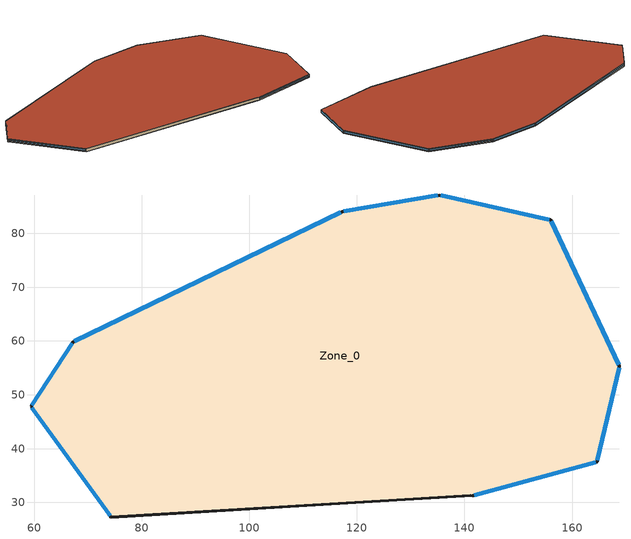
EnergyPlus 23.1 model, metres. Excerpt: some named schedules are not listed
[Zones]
Zone_0
 floor outside (90.1-2019 Nonresidential CZ 0 Exterior Floor (Mass)): 141.52,31.23 74.31,27.29 59.45,47.84 67.22,59.8 117.3,84.03 135.32,87.13 156.03,82.5 168.8,55.29 164.63,37.57 z63
 wall outside (90.1-2019 Nonresidential CZ 0 Exterior Wall (Mass)): 141.52,31.23 164.63,37.57 168.8,55.29 156.03,82.5 135.32,87.13 117.3,84.03 67.22,59.8 59.45,47.84 74.31,27.29 z63:64; 74.31,27.29,63 141.11,31.29,63 141.52,31.23,63 141.52,31.23,64 74.31,27.29,64
 window (90.1-2019 Nonresidential CZ 0 Glazing (Operable)): 141.8,31.3 164.35,37.49 / 168.68,55.55 156.16,82.23 / 117.03,83.9 67.49,59.93 / 59.62,47.61 74.13,27.53 z63.3:63.7; 164.7,37.85 168.73,55 / 155.74,82.56 135.61,87.07 / 135.03,87.08 117.59,84.08 / 67.07,59.56 59.6,48.09 z63.29:63.71
 roof outside (90.1-2019 Nonresidential CZ 0 Exterior Roof (Mass)): 141.52,31.23 164.63,37.57 168.8,55.29 156.03,82.5 135.32,87.13 117.3,84.03 67.22,59.8 59.45,47.84 74.31,27.29 141.11,31.29 z64
[Site:GroundTemperature:BuildingSurface]
18, 18, 18, 18, 18, 18, 18, 18, 18, 18, 18, 18
[Site:GroundReflectance]
0.2, 0.2, 0.2, 0.2, 0.2, 0.2, 0.2, 0.2, 0.2, 0.2, 0.2, 0.2
[Site:GroundReflectance:SnowModifier]
1, 1
[Site:WeatherStation]
Wind Sensor Height Above Ground {m}=10; Wind Speed Profile Exponent=0.22; Wind Speed Profile Boundary Layer Thickness {m}=370; Air Temperature Sensor Height Above Ground {m}=1.5
[SizingPeriod:WeatherFileConditionType] Use Weather File Daylight Saving Period=No; Use Weather File Rain and Snow Indicators=No
Name | Period Selection | Day Type
Extreme Summer Weather Period for Design | SummerExtreme | SummerDesignDay
Extreme Winter Weather Period for Design | WinterExtreme | WinterDesignDay
[Building]
Building: North Axis {deg}=0; Terrain=Suburbs; Loads Convergence Tolerance Value=0.04; Temperature Convergence Tolerance Value {deltaC}=0.25; Solar Distribution=FullExterior; Maximum Number of Warmup Days=25; Minimum Number of Warmup Days=6
[Construction]
90.1-2019 Nonresidential CZ 0 Exterior Floor (Mass): Stucco_0.025_90.1-2019 Nonresidential CZ 0 Exterior Floor (Mass), Mineral Wool_0.005244967487677573_90.1-2019 Nonresidential CZ 0 Exterior Floor (Mass), Concrete_0.102_90.1-2019 Nonresidential CZ 0 Exterior Floor (Mass), Carpet_0.02_90.1-2019 Nonresidential CZ 0 Exterior Floor (Mass)
90.1-2019 Nonresidential CZ 0 Exterior Wall (Mass): Stucco_0.025_90.1-2019 Nonresidential CZ 0 Exterior Wall (Mass), Concrete_0.203_90.1-2019 Nonresidential CZ 0 Exterior Wall (Mass), Mineral Wool_0.006340168156952033_90.1-2019 Nonresidential CZ 0 Exterior Wall (Mass), Plaster_0.013_90.1-2019 Nonresidential CZ 0 Exterior Wall (Mass)
90.1-2019 Nonresidential CZ 0 Exterior Roof (Mass): Vaporpermeable Felt_0.003_90.1-2019 Nonresidential CZ 0 Exterior Roof (Mass), XPS Board_0.14713995500631277_90.1-2019 Nonresidential CZ 0 Exterior Roof (Mass), Concrete_0.203_90.1-2019 Nonresidential CZ 0 Exterior Roof (Mass), Acoustic Tile_0.005_90.1-2019 Nonresidential CZ 0 Exterior Roof (Mass)
90.1-2019 Nonresidential CZ 0 Glazing (Operable): 90.1-2019 Nonresidential CZ 0 Glazing (Operable)Window
[Material]
Stucco_0.025_90.1-2019 Nonresidential CZ 0 Exterior Floor (Mass): Roughness=Smooth; @90.1-2019 Nonresidential CZ 0 Exterior Floor (Mass):Stucco-Thickness@ [m]=0.025; @90.1-2019 Nonresidential CZ 0 Exterior Floor (Mass):Stucco-Conductivity@ [W/m-K]=0.72; @90.1-2019 Nonresidential CZ 0 Exterior Floor (Mass):Stucco-Density@ [kg/m3]=1856; @90.1-2019 Nonresidential CZ 0 Exterior Floor (Mass):Stucco-SpecificHeat@ [J/kg-K]=840; @90.1-2019 Nonresidential CZ 0 Exterior Floor (Mass):Stucco-ThermalEmittance@=0.9; @90.1-2019 Nonresidential CZ 0 Exterior Floor (Mass):Stucco-SolarAbsorptance@=0.7; @90.1-2019 Nonresidential CZ 0 Exterior Floor (Mass):Stucco-VisibleAbsorptance@=0.7
Mineral Wool_0.005244967487677573_90.1-2019 Nonresidential CZ 0 Exterior Floor (Mass): Roughness=Rough; @90.1-2019 Nonresidential CZ 0 Exterior Floor (Mass):Mineral Wool-Thickness@ [m]=0.00524497; @90.1-2019 Nonresidential CZ 0 Exterior Floor (Mass):Mineral Wool-Conductivity@ [W/m-K]=0.041; @90.1-2019 Nonresidential CZ 0 Exterior Floor (Mass):Mineral Wool-Density@ [kg/m3]=155; @90.1-2019 Nonresidential CZ 0 Exterior Floor (Mass):Mineral Wool-SpecificHeat@ [J/kg-K]=1130; @90.1-2019 Nonresidential CZ 0 Exterior Floor (Mass):Mineral Wool-ThermalEmittance@=0.9; @90.1-2019 Nonresidential CZ 0 Exterior Floor (Mass):Mineral Wool-SolarAbsorptance@=0.7; @90.1-2019 Nonresidential CZ 0 Exterior Floor (Mass):Mineral Wool-VisibleAbsorptance@=0.7
Concrete_0.102_90.1-2019 Nonresidential CZ 0 Exterior Floor (Mass): Roughness=Rough; @90.1-2019 Nonresidential CZ 0 Exterior Floor (Mass):Concrete-Thickness@ [m]=0.102; @90.1-2019 Nonresidential CZ 0 Exterior Floor (Mass):Concrete-Conductivity@ [W/m-K]=2; @90.1-2019 Nonresidential CZ 0 Exterior Floor (Mass):Concrete-Density@ [kg/m3]=2400; @90.1-2019 Nonresidential CZ 0 Exterior Floor (Mass):Concrete-SpecificHeat@ [J/kg-K]=950; @90.1-2019 Nonresidential CZ 0 Exterior Floor (Mass):Concrete-ThermalEmittance@=0.9; @90.1-2019 Nonresidential CZ 0 Exterior Floor (Mass):Concrete-SolarAbsorptance@=0.7; @90.1-2019 Nonresidential CZ 0 Exterior Floor (Mass):Concrete-VisibleAbsorptance@=0.7
Carpet_0.02_90.1-2019 Nonresidential CZ 0 Exterior Floor (Mass): Roughness=MediumRough; @90.1-2019 Nonresidential CZ 0 Exterior Floor (Mass):Carpet-Thickness@ [m]=0.02; @90.1-2019 Nonresidential CZ 0 Exterior Floor (Mass):Carpet-Conductivity@ [W/m-K]=0.06; @90.1-2019 Nonresidential CZ 0 Exterior Floor (Mass):Carpet-Density@ [kg/m3]=288; @90.1-2019 Nonresidential CZ 0 Exterior Floor (Mass):Carpet-SpecificHeat@ [J/kg-K]=1380; @90.1-2019 Nonresidential CZ 0 Exterior Floor (Mass):Carpet-ThermalEmittance@=0.9; @90.1-2019 Nonresidential CZ 0 Exterior Floor (Mass):Carpet-SolarAbsorptance@=0.7; @90.1-2019 Nonresidential CZ 0 Exterior Floor (Mass):Carpet-VisibleAbsorptance@=0.7
Stucco_0.025_90.1-2019 Nonresidential CZ 0 Exterior Wall (Mass): Roughness=Smooth; @90.1-2019 Nonresidential CZ 0 Exterior Wall (Mass):Stucco-Thickness@ [m]=0.025; @90.1-2019 Nonresidential CZ 0 Exterior Wall (Mass):Stucco-Conductivity@ [W/m-K]=0.72; @90.1-2019 Nonresidential CZ 0 Exterior Wall (Mass):Stucco-Density@ [kg/m3]=1856; @90.1-2019 Nonresidential CZ 0 Exterior Wall (Mass):Stucco-SpecificHeat@ [J/kg-K]=840; @90.1-2019 Nonresidential CZ 0 Exterior Wall (Mass):Stucco-ThermalEmittance@=0.9; @90.1-2019 Nonresidential CZ 0 Exterior Wall (Mass):Stucco-SolarAbsorptance@=0.7; @90.1-2019 Nonresidential CZ 0 Exterior Wall (Mass):Stucco-VisibleAbsorptance@=0.7
Concrete_0.203_90.1-2019 Nonresidential CZ 0 Exterior Wall (Mass): Roughness=Rough; @90.1-2019 Nonresidential CZ 0 Exterior Wall (Mass):Concrete-Thickness@ [m]=0.203; @90.1-2019 Nonresidential CZ 0 Exterior Wall (Mass):Concrete-Conductivity@ [W/m-K]=2; @90.1-2019 Nonresidential CZ 0 Exterior Wall (Mass):Concrete-Density@ [kg/m3]=2400; @90.1-2019 Nonresidential CZ 0 Exterior Wall (Mass):Concrete-SpecificHeat@ [J/kg-K]=950; @90.1-2019 Nonresidential CZ 0 Exterior Wall (Mass):Concrete-ThermalEmittance@=0.9; @90.1-2019 Nonresidential CZ 0 Exterior Wall (Mass):Concrete-SolarAbsorptance@=0.7; @90.1-2019 Nonresidential CZ 0 Exterior Wall (Mass):Concrete-VisibleAbsorptance@=0.7
Mineral Wool_0.006340168156952033_90.1-2019 Nonresidential CZ 0 Exterior Wall (Mass): Roughness=Rough; @90.1-2019 Nonresidential CZ 0 Exterior Wall (Mass):Mineral Wool-Thickness@ [m]=0.00634017; @90.1-2019 Nonresidential CZ 0 Exterior Wall (Mass):Mineral Wool-Conductivity@ [W/m-K]=0.041; @90.1-2019 Nonresidential CZ 0 Exterior Wall (Mass):Mineral Wool-Density@ [kg/m3]=155; @90.1-2019 Nonresidential CZ 0 Exterior Wall (Mass):Mineral Wool-SpecificHeat@ [J/kg-K]=1130; @90.1-2019 Nonresidential CZ 0 Exterior Wall (Mass):Mineral Wool-ThermalEmittance@=0.9; @90.1-2019 Nonresidential CZ 0 Exterior Wall (Mass):Mineral Wool-SolarAbsorptance@=0.7; @90.1-2019 Nonresidential CZ 0 Exterior Wall (Mass):Mineral Wool-VisibleAbsorptance@=0.7
Plaster_0.013_90.1-2019 Nonresidential CZ 0 Exterior Wall (Mass): Roughness=Rough; @90.1-2019 Nonresidential CZ 0 Exterior Wall (Mass):Plaster-Thickness@ [m]=0.013; @90.1-2019 Nonresidential CZ 0 Exterior Wall (Mass):Plaster-Conductivity@ [W/m-K]=1; @90.1-2019 Nonresidential CZ 0 Exterior Wall (Mass):Plaster-Density@ [kg/m3]=2000; @90.1-2019 Nonresidential CZ 0 Exterior Wall (Mass):Plaster-SpecificHeat@ [J/kg-K]=1130; @90.1-2019 Nonresidential CZ 0 Exterior Wall (Mass):Plaster-ThermalEmittance@=0.9; @90.1-2019 Nonresidential CZ 0 Exterior Wall (Mass):Plaster-SolarAbsorptance@=0.7; @90.1-2019 Nonresidential CZ 0 Exterior Wall (Mass):Plaster-VisibleAbsorptance@=0.7
Vaporpermeable Felt_0.003_90.1-2019 Nonresidential CZ 0 Exterior Roof (Mass): Roughness=Rough; @90.1-2019 Nonresidential CZ 0 Exterior Roof (Mass):Vaporpermeable Felt-Thickness@ [m]=0.003; @90.1-2019 Nonresidential CZ 0 Exterior Roof (Mass):Vaporpermeable Felt-Conductivity@ [W/m-K]=0.909091; @90.1-2019 Nonresidential CZ 0 Exterior Roof (Mass):Vaporpermeable Felt-Density@ [kg/m3]=0.5; @90.1-2019 Nonresidential CZ 0 Exterior Roof (Mass):Vaporpermeable Felt-SpecificHeat@ [J/kg-K]=1800; @90.1-2019 Nonresidential CZ 0 Exterior Roof (Mass):Vaporpermeable Felt-ThermalEmittance@=0.9; @90.1-2019 Nonresidential CZ 0 Exterior Roof (Mass):Vaporpermeable Felt-SolarAbsorptance@=0.7; @90.1-2019 Nonresidential CZ 0 Exterior Roof (Mass):Vaporpermeable Felt-VisibleAbsorptance@=0.7
XPS Board_0.14713995500631277_90.1-2019 Nonresidential CZ 0 Exterior Roof (Mass): Roughness=Rough; @90.1-2019 Nonresidential CZ 0 Exterior Roof (Mass):XPS Board-Thickness@ [m]=0.14714; @90.1-2019 Nonresidential CZ 0 Exterior Roof (Mass):XPS Board-Conductivity@ [W/m-K]=0.034; @90.1-2019 Nonresidential CZ 0 Exterior Roof (Mass):XPS Board-Density@ [kg/m3]=35; @90.1-2019 Nonresidential CZ 0 Exterior Roof (Mass):XPS Board-SpecificHeat@ [J/kg-K]=1400; @90.1-2019 Nonresidential CZ 0 Exterior Roof (Mass):XPS Board-ThermalEmittance@=0.9; @90.1-2019 Nonresidential CZ 0 Exterior Roof (Mass):XPS Board-SolarAbsorptance@=0.7; @90.1-2019 Nonresidential CZ 0 Exterior Roof (Mass):XPS Board-VisibleAbsorptance@=0.7
Concrete_0.203_90.1-2019 Nonresidential CZ 0 Exterior Roof (Mass): Roughness=Rough; @90.1-2019 Nonresidential CZ 0 Exterior Roof (Mass):Concrete-Thickness@ [m]=0.203; @90.1-2019 Nonresidential CZ 0 Exterior Roof (Mass):Concrete-Conductivity@ [W/m-K]=2; @90.1-2019 Nonresidential CZ 0 Exterior Roof (Mass):Concrete-Density@ [kg/m3]=2400; @90.1-2019 Nonresidential CZ 0 Exterior Roof (Mass):Concrete-SpecificHeat@ [J/kg-K]=950; @90.1-2019 Nonresidential CZ 0 Exterior Roof (Mass):Concrete-ThermalEmittance@=0.9; @90.1-2019 Nonresidential CZ 0 Exterior Roof (Mass):Concrete-SolarAbsorptance@=0.7; @90.1-2019 Nonresidential CZ 0 Exterior Roof (Mass):Concrete-VisibleAbsorptance@=0.7
Acoustic Tile_0.005_90.1-2019 Nonresidential CZ 0 Exterior Roof (Mass): Roughness=MediumSmooth; @90.1-2019 Nonresidential CZ 0 Exterior Roof (Mass):Acoustic Tile-Thickness@ [m]=0.005; @90.1-2019 Nonresidential CZ 0 Exterior Roof (Mass):Acoustic Tile-Conductivity@ [W/m-K]=0.06; @90.1-2019 Nonresidential CZ 0 Exterior Roof (Mass):Acoustic Tile-Density@ [kg/m3]=368; @90.1-2019 Nonresidential CZ 0 Exterior Roof (Mass):Acoustic Tile-SpecificHeat@ [J/kg-K]=590; @90.1-2019 Nonresidential CZ 0 Exterior Roof (Mass):Acoustic Tile-ThermalEmittance@=0.9; @90.1-2019 Nonresidential CZ 0 Exterior Roof (Mass):Acoustic Tile-SolarAbsorptance@=0.7; @90.1-2019 Nonresidential CZ 0 Exterior Roof (Mass):Acoustic Tile-VisibleAbsorptance@=0.7
[WindowMaterial:SimpleGlazingSystem]
90.1-2019 Nonresidential CZ 0 Glazing (Operable)Window: @90.1-2019 Nonresidential CZ 0 Glazing (Operable)-UValue@=3.52052; @90.1-2019 Nonresidential CZ 0 Glazing (Operable)-SolarHeatGainCoefficient@=0.2; @90.1-2019 Nonresidential CZ 0 Glazing (Operable)-VisibleTransmittance@=0.22
[Zone]
Zone_0: Rotation [deg]=0; Type=1; Multiplier=1; Volume [m3]=4519.6; Area [m2]=4519.6; Zone Inside Convection Algorithm=TARP; Zone Outside Convection Algorithm=DOE-2
[People]
People Zone_0: Zone or ZoneList=Zone_0; OccupancySchedule=occOffice; Number of People Calculation Method=People/Area; PeopleDensity [person/m2]=0.14285; Fraction Radiant=0.3; Sensible Heat Fraction=AUTOCALCULATE; Activity Level Schedule=Zone_0PeopleActivity; Carbon Dioxide Generation Rate [m3/s-W]=3.82e-08; Enable ASHRAE 55 Comfort Warnings=No; Mean Radiant Temperature Calculation Type=ZoneAveraged; Work Efficiency Schedule=Zone_0WorkEfficiency; Clothing Insulation Calculation Method=DynamicClothingModelASHRAE55; Air Velocity Schedule=AirSpeed 0; Thermal Comfort Model 1 Type=AdaptiveASH55
[ElectricEquipment]
Zone_0 Equipment: Zone or ZoneList=Zone_0; EquipmentAvailibilitySchedule=equipOffice; Design Level Calculation Method=Watts/Area; EquipmentPowerDensity [W/m2]=12; Fraction Latent=0; Fraction Radiant=.2; Fraction Lost=0
[Lights]
Zone_0 General lighting: Zone or ZoneList=Zone_0; LightsAvailibilitySchedule=lightsOffice; Design Level Calculation Method=Watts/Area; LightingPowerDensity [W/m2]=12; Return Air Fraction=0; Fraction Radiant=.42; Fraction Visible=.18; Fraction Replaceable=1
[Daylighting:Controls]
Zone_0_DaylCtrl: Zone=Zone_0; Daylighting Method=SplitFlux; @Zone_0-LightsAvailibilitySchedule@=lightsOffice; Lighting control type { 1 = continuous,2 = stepped,3 = continuous / off}=Continuous; Minimum Input Power Fraction for Continuous Dimming Control=0.1; Minimum Light Output Fraction for Continuous Dimming Control=0.1; Number of Stepped Control Steps=3; Probability Lighting will be Reset When Needed in Manual Stepped Control=1; Maximum Allowable Discomfort Glare Index=22; Daylighting Reference Point 1=Zone_0_DaylCtrlRefPt1; Fraction of Zone Controlled by Reference Point 1=1; @Zone_0-IlluminanceSetpoint@ [lux at Reference Point 1]=500
[ZoneVentilation:WindandStackOpenArea]
Zone_0NatVent_Buoy: Zone=Zone_0; Opening Area {m2}=66.2395; Opening Area Fraction Schedule=NatVentAvail_Zone_0; Opening Effectiveness=0; Effective Angle {deg}=0; Height Difference {m}=0.102339; Discharge Coefficient for Opening=0.6; Minimum Indoor Temperature {C}=22; Maximum Indoor Temperature {C}=100; Delta Temperature {deltaC}=1; Minimum Outdoor Temperature {C}=0; Maximum Outdoor Temperature {C}=30; Maximum Wind Speed {m/s}=40
[ZoneInfiltration:DesignFlowRate]
Zone_0Infiltration: Zone or ZoneList=Zone_0; Schedule=On; Design Flow Rate Calculation Method=Flow/ExteriorArea; Flow per Exterior Surface Area [m3/s-m2]=0.00056896; @Zone_0-InfiltrationConstantCoefficient@=1; @Zone_0-InfiltrationTemperatureCoefficient@=0; @Zone_0-InfiltrationWindVelocityCoefficient@=0; @Zone_0-InfiltrationWindVelocitySquaredCoefficient@=0
[Zone equipment]
Zone_0: Zone_0 Ideal Loads Air
[Sizing:Zone]
Zone_0: Zone Cooling Design Supply Air Temperature Input Method=SupplyAirTemperature; Zone Cooling Design Supply Air Temperature {C}=12; Zone Heating Design Supply Air Temperature Input Method=SupplyAirTemperature; Zone Heating Design Supply Air Temperature {C}=35; Zone Cooling Design Supply Air Humidity Ratio {kgWater/kgDryAir}=0.009; Zone Heating Design Supply Air Humidity Ratio {kgWater/kgDryAir}=0.004; Design Specification Outdoor Air Object=Zone_0MinFreshAir; Zone Heating Sizing Factor=1.15; Zone Cooling Sizing Factor=1.15; Cooling Design Air Flow Method=DesignDay; Heating Design Air Flow Method=DesignDay
[ZoneControl:Thermostat]
Zone_0 Thermostat: Zone or ZoneList=Zone_0; Control Type Schedule=Zone_0_ZoneControlTypeSched; Control 1=Dual Setpoint - Zone Zone_0
[ThermostatSetpoint:DualSetpoint]
Dual Setpoint - Zone Zone_0: Heating Setpoint Temperature Schedule=Zone_0Heating_SP_Sch; Cooling Setpoint Temperature Schedule=Zone_0Cooling_SP_Sch
[DesignSpecification:OutdoorAir]
Zone_0MinFreshAir: Outdoor Air Method=Sum; @Zone_0-MinFreshAirPerson@ [m3/s-person]=0.01; @Zone_0-MinFreshAirArea@ [m3/s-m2]=0.001; MechVentSchedule=AllOn
[Schedule:Constant]
On: 1
AirSpeed 0: 0
Zone_0PeopleActivity: Any Number, 125.28
Zone_0WorkEfficiency: Any Number, 0
Zone_0_ZoneControlTypeSched: 4
[Schedule:Year]
occOffice: Fraction, occOffice_0, 1, 1, 12, 31
lightsOffice: Fraction, lightsOffice_0, 1, 1, 12, 31
equipOffice: Fraction, equipOffice_0, 1, 1, 12, 31
NatVentAvail_Zone_0: Fraction, NatVentAvail_Zone_0_0, 1, 1, 1, 7, NatVentAvail_Zone_0_1, 1, 8, 1, 14, NatVentAvail_Zone_0_2, 1, 15, 1, 21, NatVentAvail_Zone_0_3, 1, 22, 1, 28, NatVentAvail_Zone_0_4, 1, 29, 2, 4, NatVentAvail_Zone_0_5, 2, 5, 2, 11, NatVentAvail_Zone_0_6, 2, 12, 2, 18, NatVentAvail_Zone_0_7, 2, 19, 2, 25, NatVentAvail_Zone_0_8, 2, 26, 3, 4, NatVentAvail_Zone_0_9, 3, 5, 3, 11, NatVentAvail_Zone_0_10, 3, 12, 3, 18, NatVentAvail_Zone_0_11, 3, 19, 3, 25, NatVentAvail_Zone_0_12, 3, 26, 4, 1, NatVentAvail_Zone_0_13, 4, 2, 4, 8, NatVentAvail_Zone_0_14, 4, 9, 4, 15, NatVentAvail_Zone_0_15, 4, 16, 4, 22, NatVentAvail_Zone_0_16, 4, 23, 4, 29, NatVentAvail_Zone_0_17, 4, 30, 5, 6, NatVentAvail_Zone_0_18, 5, 7, 5, 13, NatVentAvail_Zone_0_19, 5, 14, 5, 20, NatVentAvail_Zone_0_20, 5, 21, 5, 27, NatVentAvail_Zone_0_21, 5, 28, 6, 3, NatVentAvail_Zone_0_22, 6, 4, 6, 10, NatVentAvail_Zone_0_23, 6, 11, 6, 17, NatVentAvail_Zone_0_24, 6, 18, 6, 24, NatVentAvail_Zone_0_25, 6, 25, 7, 1, NatVentAvail_Zone_0_26, 7, 2, 7, 8, NatVentAvail_Zone_0_27, 7, 9, 7, 15, NatVentAvail_Zone_0_28, 7, 16, 7, 22, NatVentAvail_Zone_0_29, 7, 23, 7, 29, NatVentAvail_Zone_0_30, 7, 30, 8, 5, NatVentAvail_Zone_0_31, 8, 6, 8, 12, NatVentAvail_Zone_0_32, 8, 13, 8, 19, NatVentAvail_Zone_0_33, 8, 20, 8, 26, NatVentAvail_Zone_0_34, 8, 27, 9, 2, NatVentAvail_Zone_0_35, 9, 3, 9, 9, NatVentAvail_Zone_0_36, 9, 10, 9, 16, NatVentAvail_Zone_0_37, 9, 17, 9, 23, NatVentAvail_Zone_0_38, 9, 24, 9, 30, NatVentAvail_Zone_0_39, 10, 1, 10, 7, NatVentAvail_Zone_0_40, 10, 8, 10, 14, NatVentAvail_Zone_0_41, 10, 15, 10, 21, NatVentAvail_Zone_0_42, 10, 22, 10, 28, NatVentAvail_Zone_0_43, 10, 29, 11, 4, NatVentAvail_Zone_0_44, 11, 5, 11, 11, NatVentAvail_Zone_0_45, 11, 12, 11, 18, NatVentAvail_Zone_0_46, 11, 19, 11, 25, NatVentAvail_Zone_0_47, 11, 26, 12, 2, NatVentAvail_Zone_0_48, 12, 3, 12, 9, NatVentAvail_Zone_0_49, 12, 10, 12, 16, NatVentAvail_Zone_0_50, 12, 17, 12, 23, NatVentAvail_Zone_0_51, 12, 24, 12, 30, NatVentAvail_Zone_0_52, 12, 31, 12, 31
[Schedule:Week:Daily]
occOffice_0: 4b202076-3c28-4c82-9c04-a6a495f0d191, 0b8c0326-8bd0-45fe-b03e-297f6243c446, 0b8c0326-8bd0-45fe-b03e-297f6243c446, 0b8c0326-8bd0-45fe-b03e-297f6243c446, 0b8c0326-8bd0-45fe-b03e-297f6243c446, 0b8c0326-8bd0-45fe-b03e-297f6243c446, 4b202076-3c28-4c82-9c04-a6a495f0d191, 4b202076-3c28-4c82-9c04-a6a495f0d191, 4b202076-3c28-4c82-9c04-a6a495f0d191, 4b202076-3c28-4c82-9c04-a6a495f0d191, 4b202076-3c28-4c82-9c04-a6a495f0d191, 4b202076-3c28-4c82-9c04-a6a495f0d191
lightsOffice_0: 4b202076-3c28-4c82-9c04-a6a495f0d191, bbaacf3e-7559-45db-a619-ec6ac1a51df1, bbaacf3e-7559-45db-a619-ec6ac1a51df1, bbaacf3e-7559-45db-a619-ec6ac1a51df1, bbaacf3e-7559-45db-a619-ec6ac1a51df1, bbaacf3e-7559-45db-a619-ec6ac1a51df1, 4b202076-3c28-4c82-9c04-a6a495f0d191, 4b202076-3c28-4c82-9c04-a6a495f0d191, 4b202076-3c28-4c82-9c04-a6a495f0d191, 4b202076-3c28-4c82-9c04-a6a495f0d191, 4b202076-3c28-4c82-9c04-a6a495f0d191, 4b202076-3c28-4c82-9c04-a6a495f0d191
equipOffice_0: efeca8e7-29c6-4ae5-bc24-477d7af3ed02, 752296f0-da17-42cd-b2de-c6c1b0b13c63, 752296f0-da17-42cd-b2de-c6c1b0b13c63, 752296f0-da17-42cd-b2de-c6c1b0b13c63, 752296f0-da17-42cd-b2de-c6c1b0b13c63, 752296f0-da17-42cd-b2de-c6c1b0b13c63, efeca8e7-29c6-4ae5-bc24-477d7af3ed02, efeca8e7-29c6-4ae5-bc24-477d7af3ed02, efeca8e7-29c6-4ae5-bc24-477d7af3ed02, efeca8e7-29c6-4ae5-bc24-477d7af3ed02, efeca8e7-29c6-4ae5-bc24-477d7af3ed02, efeca8e7-29c6-4ae5-bc24-477d7af3ed02
NatVentAvail_Zone_0_0: 86c44649-f991-4c93-9171-76e0afe7c8b6, ed7898ae-5c75-49f2-acdd-0d5029ef4559, 8f8a7849-f004-41e6-bc3f-da2bfd9ccbad, 608396eb-28be-47be-b821-3fee6154bde5, 2c6bb7d9-5ca0-4ab2-b757-0327d94513ff, 9727a912-6dcb-4ccb-9eb6-44eea6c4ca96, 91d162f6-3bea-44cb-abf8-fcf15cebc89d, 86c44649-f991-4c93-9171-76e0afe7c8b6, 86c44649-f991-4c93-9171-76e0afe7c8b6, 86c44649-f991-4c93-9171-76e0afe7c8b6, 86c44649-f991-4c93-9171-76e0afe7c8b6, 86c44649-f991-4c93-9171-76e0afe7c8b6
NatVentAvail_Zone_0_1: 57efa4b7-d34d-40a4-8b70-dd3c381be80b, f2b17b1b-e81e-4c2c-85e3-b0bcec781c2d, 084a4dab-0aba-46bc-9af0-5a0b10186838, 5ac44916-b08a-45b6-9247-239691ac3306, a560536c-a964-4b10-a1e8-98b8b4d3c32f, e86c3a86-a769-4091-b504-bdd1cb9255d2, 4593c79b-5441-467a-992f-5d4165fa2f93, 57efa4b7-d34d-40a4-8b70-dd3c381be80b, 57efa4b7-d34d-40a4-8b70-dd3c381be80b, 57efa4b7-d34d-40a4-8b70-dd3c381be80b, 57efa4b7-d34d-40a4-8b70-dd3c381be80b, 57efa4b7-d34d-40a4-8b70-dd3c381be80b
NatVentAvail_Zone_0_2: c6974ba0-0d1b-424f-9c33-89705ff27e85, f5694107-4d6b-40f7-bd6a-c17b0f5efd16, a560536c-a964-4b10-a1e8-98b8b4d3c32f, ab1e4cb3-8bcb-4c19-9749-5249333d2001, ed7898ae-5c75-49f2-acdd-0d5029ef4559, acc0ae48-6e15-48d1-96ca-93380d9e1110, 0780da31-2844-464f-ad23-0148559f6680, c6974ba0-0d1b-424f-9c33-89705ff27e85, c6974ba0-0d1b-424f-9c33-89705ff27e85, c6974ba0-0d1b-424f-9c33-89705ff27e85, c6974ba0-0d1b-424f-9c33-89705ff27e85, c6974ba0-0d1b-424f-9c33-89705ff27e85
NatVentAvail_Zone_0_3: c8cc6981-d00a-47ec-a390-77a718b04403, faa84f62-cb30-4410-990b-8318558cc3b8, f25c87c9-dc89-443d-8e69-48c9c83d8951, 8ab6c84a-8c24-461f-aac2-d0b9c328adff, 75253dc1-a0fa-4268-b976-eb3930dc482e, 86c44649-f991-4c93-9171-76e0afe7c8b6, b622a85d-c296-42a0-85e2-eae839a6338e, c8cc6981-d00a-47ec-a390-77a718b04403, c8cc6981-d00a-47ec-a390-77a718b04403, c8cc6981-d00a-47ec-a390-77a718b04403, c8cc6981-d00a-47ec-a390-77a718b04403, c8cc6981-d00a-47ec-a390-77a718b04403
NatVentAvail_Zone_0_4: 4f77fe75-07b8-4792-937f-2f40788903cc, 6790e85c-d401-4983-bae0-d2969e2c2bf4, 0d321e65-a4dc-4e61-b84f-960287cd395c, 0499ace7-07a4-4492-90bc-8836753356d1, 8c7c3b50-9387-42be-b783-311cddcd0793, ebb84978-4257-4d1b-b244-8198ff2202c7, 6790e85c-d401-4983-bae0-d2969e2c2bf4, 4f77fe75-07b8-4792-937f-2f40788903cc, 4f77fe75-07b8-4792-937f-2f40788903cc, 4f77fe75-07b8-4792-937f-2f40788903cc, 4f77fe75-07b8-4792-937f-2f40788903cc, 4f77fe75-07b8-4792-937f-2f40788903cc
NatVentAvail_Zone_0_5: 579affb6-47c2-4dab-9df0-fe9f14873048, 5eb536ea-e824-4228-8779-2bd56e5dce6b, ec8a2644-c034-490a-973c-84574b9c7bfb, 265ab450-347e-46fd-ab95-27309ba03c0b, d0260bd4-fc2f-43a7-9185-b7f537df270c, b7735205-0699-4735-af36-e6d3db4f30b4, 0da698d1-3614-4fa5-abd7-9c8a5dc10675, 579affb6-47c2-4dab-9df0-fe9f14873048, 579affb6-47c2-4dab-9df0-fe9f14873048, 579affb6-47c2-4dab-9df0-fe9f14873048, 579affb6-47c2-4dab-9df0-fe9f14873048, 579affb6-47c2-4dab-9df0-fe9f14873048
NatVentAvail_Zone_0_6: f38b4e9b-41a1-474c-a936-3e903a782ee1, 97ac7449-ad12-4cb3-ae1a-261d8978b115, 7219ed65-400a-4697-8c4c-7af9377b279d, bab4eaee-4947-48b8-8497-46652b315f45, cb20d74a-57a5-4ffa-b6c1-375d193e2462, 3bd2e6a5-31b8-4925-9ba9-3a38c03ca7e9, b324177b-1efc-46a1-a01a-8eebf471126c, f38b4e9b-41a1-474c-a936-3e903a782ee1, f38b4e9b-41a1-474c-a936-3e903a782ee1, f38b4e9b-41a1-474c-a936-3e903a782ee1, f38b4e9b-41a1-474c-a936-3e903a782ee1, f38b4e9b-41a1-474c-a936-3e903a782ee1
NatVentAvail_Zone_0_7: e9709465-7557-49b5-a4e9-aeb708a75a23, 06cfd9cc-042e-460b-9d9c-1d67cfaffdd0, ada79310-d5d2-4b3d-be5a-08a60d2e5d0a, 5974d897-77ac-42cf-9ddc-dda1142c90fc, da50bef6-23a0-4b09-bec3-9b2457e4d53b, 41503144-ff0b-4a39-9236-12c10d6c27db, bb5d583e-9294-463f-a15d-795d73fded4b, e9709465-7557-49b5-a4e9-aeb708a75a23, e9709465-7557-49b5-a4e9-aeb708a75a23, e9709465-7557-49b5-a4e9-aeb708a75a23, e9709465-7557-49b5-a4e9-aeb708a75a23, e9709465-7557-49b5-a4e9-aeb708a75a23
NatVentAvail_Zone_0_8: 6aa85887-ab36-41ed-9d50-b9c6bcafd7c2, f33eee61-afce-4096-b714-0ea893583c30, bcd178e2-f7e9-4f62-b077-0bccb9fce1a8, 5d3782f3-eb49-4be4-8404-e746fbb2adb0, ddb7effb-d3b2-434b-abf4-87b9be61eae2, eb3d9ea6-ef28-41bf-be51-1d2c7fddf6a9, 2deb62cc-f591-40b5-baeb-9edd1331f404, 6aa85887-ab36-41ed-9d50-b9c6bcafd7c2, 6aa85887-ab36-41ed-9d50-b9c6bcafd7c2, 6aa85887-ab36-41ed-9d50-b9c6bcafd7c2, 6aa85887-ab36-41ed-9d50-b9c6bcafd7c2, 6aa85887-ab36-41ed-9d50-b9c6bcafd7c2
NatVentAvail_Zone_0_9: 7da12098-ea98-4984-b509-c8e7a620f696, 608c935e-0ce3-44d9-bf5f-0f8cecc3151d, 2deb62cc-f591-40b5-baeb-9edd1331f404, 02ee2acd-eb81-4b27-bfc1-851f89bf0f52, 8fedd38c-327a-400f-bd1d-6bb84a7b51af, 8960a0f4-a9a7-45f1-a226-f60805ea993b, fd248715-cbf2-435a-927f-9eba930644c9, 7da12098-ea98-4984-b509-c8e7a620f696, 7da12098-ea98-4984-b509-c8e7a620f696, 7da12098-ea98-4984-b509-c8e7a620f696, 7da12098-ea98-4984-b509-c8e7a620f696, 7da12098-ea98-4984-b509-c8e7a620f696
NatVentAvail_Zone_0_10: 64626c7a-4881-4984-bf71-42cc27c00ccb, 2deb62cc-f591-40b5-baeb-9edd1331f404, 2e5b531b-d6d6-4241-b3b6-4c9ccb29cd58, c10fc3c4-3908-43aa-bdfd-95a4dfa6b2af, 10024fab-cb06-4b20-bb66-69010871e457, 5d6060a8-af18-44c2-9282-f6bc319bb4cd, 9073774b-4fb4-4879-a93a-b6dbfb8977cb, 64626c7a-4881-4984-bf71-42cc27c00ccb, 64626c7a-4881-4984-bf71-42cc27c00ccb, 64626c7a-4881-4984-bf71-42cc27c00ccb, 64626c7a-4881-4984-bf71-42cc27c00ccb, 64626c7a-4881-4984-bf71-42cc27c00ccb
NatVentAvail_Zone_0_11: 2deb62cc-f591-40b5-baeb-9edd1331f404, db6e85f5-7b3e-4389-ad9b-56b6b93857c9, e52a81d6-a038-4b83-869d-08679436c15c, 377c9a7b-053e-4682-bb02-068ab2073db6, b929d328-5b7d-4b1b-9e79-99a6b84e26be, 5c0eb1d3-5b84-4a4a-8de3-b10eabea614e, 0f514456-8465-4946-bb2f-82057b5f9b05, 2deb62cc-f591-40b5-baeb-9edd1331f404, 2deb62cc-f591-40b5-baeb-9edd1331f404, 2deb62cc-f591-40b5-baeb-9edd1331f404, 2deb62cc-f591-40b5-baeb-9edd1331f404, 2deb62cc-f591-40b5-baeb-9edd1331f404
NatVentAvail_Zone_0_12: 93870f65-4935-4e55-afec-4d195120451a, 8e90a20b-9ef5-4a18-9e76-294d47918296, 73e0220d-b6f6-46b7-b7e2-f18da937a9aa, cde96096-1b55-4f35-806e-55ca29e73624, 90a73733-cf4a-4f35-8e36-202ac0c8fa08, 70716601-a352-4c74-aca9-d2a503b6c551, 00affee2-dcc6-4681-a178-c0c6cb16f784, 93870f65-4935-4e55-afec-4d195120451a, 93870f65-4935-4e55-afec-4d195120451a, 93870f65-4935-4e55-afec-4d195120451a, 93870f65-4935-4e55-afec-4d195120451a, 93870f65-4935-4e55-afec-4d195120451a
NatVentAvail_Zone_0_13: 5a65670b-29e4-4186-9a5c-2aeebe659788, a9f4fcc9-46ff-4087-892f-1fa72334d895, 38ca5a9e-dfe2-4ee4-8743-d3cf86f582f9, 6322ae5c-7f13-4375-8874-958b48a51eb1, 1dfcb4c0-87ff-44b7-9bfa-b7ddabf8d5c7, e21cf9f6-7e5b-40a3-98b0-a8027daf1b6f, 4c9e3728-c3df-42ba-aedb-533892cb4978, 5a65670b-29e4-4186-9a5c-2aeebe659788, 5a65670b-29e4-4186-9a5c-2aeebe659788, 5a65670b-29e4-4186-9a5c-2aeebe659788, 5a65670b-29e4-4186-9a5c-2aeebe659788, 5a65670b-29e4-4186-9a5c-2aeebe659788
NatVentAvail_Zone_0_14: e12a6afd-9b9e-4d52-be07-9aa7d94cf854, 0b04e314-6a7f-4e1b-8076-36a8f85ccf13, 5a5f6731-804f-4adf-b40f-4d00921c57e1, d384525b-5315-49e0-807e-2d51d052d842, 9bba25a5-3934-4700-99ed-58c486ac1e48, 7eb4dfe2-21fa-4430-ac48-7aee1560ef19, f7635918-6ac0-413b-b991-ffb5438a872f, e12a6afd-9b9e-4d52-be07-9aa7d94cf854, e12a6afd-9b9e-4d52-be07-9aa7d94cf854, e12a6afd-9b9e-4d52-be07-9aa7d94cf854, e12a6afd-9b9e-4d52-be07-9aa7d94cf854, e12a6afd-9b9e-4d52-be07-9aa7d94cf854
NatVentAvail_Zone_0_15: 147e88b6-dd7d-42b2-b67a-0f19b33ec3e1, 509c36ed-ee5c-41b2-9dee-503996d50479, 9c465878-9d11-4272-8366-24fd27e04c32, aa67a082-84ca-4d14-9c8a-5643adcc9611, 4becbe65-7a7d-4f69-af8c-7fae3ec928d7, 15dc2cf1-d0ec-45ef-ba12-fd55f7081b44, 3781cabe-b102-44ad-a799-70184bdea625, 147e88b6-dd7d-42b2-b67a-0f19b33ec3e1, 147e88b6-dd7d-42b2-b67a-0f19b33ec3e1, 147e88b6-dd7d-42b2-b67a-0f19b33ec3e1, 147e88b6-dd7d-42b2-b67a-0f19b33ec3e1, 147e88b6-dd7d-42b2-b67a-0f19b33ec3e1
NatVentAvail_Zone_0_16: b7893d51-3991-46c6-9028-6b61f8eeea52, 0e14e1de-c6f4-47a0-9d77-87ad9b263159, b07c0973-41d7-4e20-aba9-483b63f17edf, 1976e30f-91fb-41bb-90be-ac61b03c2150, e1125b65-aeb6-4ab2-b6f0-51235aea5ccf, 006c8ea9-6a7c-4402-a7f9-c5a5fa6d8b73, 263210e4-01ea-438f-81b7-ef37ffc48796, b7893d51-3991-46c6-9028-6b61f8eeea52, b7893d51-3991-46c6-9028-6b61f8eeea52, b7893d51-3991-46c6-9028-6b61f8eeea52, b7893d51-3991-46c6-9028-6b61f8eeea52, b7893d51-3991-46c6-9028-6b61f8eeea52
NatVentAvail_Zone_0_17: 652eac55-85c1-4cae-9287-e1754464e000, 6613290c-dd38-4621-b476-e0ba7f6fd05e, d4d397f7-bf9f-472a-ad45-11e1f5860afb, 3c80ac28-9537-4d0a-81da-591256b6ffc2, 145b0292-c802-4390-8773-c4601cc1f1e5, 8b4aeeb3-ac1d-4981-a235-e2d2ff89808a, ea2ec973-5071-4e22-b86f-c67eb503970e, 652eac55-85c1-4cae-9287-e1754464e000, 652eac55-85c1-4cae-9287-e1754464e000, 652eac55-85c1-4cae-9287-e1754464e000, 652eac55-85c1-4cae-9287-e1754464e000, 652eac55-85c1-4cae-9287-e1754464e000
NatVentAvail_Zone_0_18: 34f0019e-a35c-480d-84e4-d0bb9eaec4c7, e7025e96-f04b-4b93-b5f9-77d2fb8bb2b5, 8e6b8380-9f13-4c64-be00-c5a2031eb297, 34f0019e-a35c-480d-84e4-d0bb9eaec4c7, 5df453f4-d419-4381-8422-b22988fd28ec, b83d3931-9eb6-4d8b-a908-16d7747253ac, f49a9cbe-30c2-48c9-9e96-30a287ea6a5f, 34f0019e-a35c-480d-84e4-d0bb9eaec4c7, 34f0019e-a35c-480d-84e4-d0bb9eaec4c7, 34f0019e-a35c-480d-84e4-d0bb9eaec4c7, 34f0019e-a35c-480d-84e4-d0bb9eaec4c7, 34f0019e-a35c-480d-84e4-d0bb9eaec4c7
NatVentAvail_Zone_0_19: 1b9dd1d2-bc8e-4cf8-99fc-10aa2fb41c9b, 2a91f7ed-f0f0-407a-8101-0d5db8651854, 8a91a7f4-6a61-4f56-b416-1e3c0d139bb1, f0ac329f-93d7-4962-b334-7289d18db4ee, 2f8da73a-2b83-4910-9612-9c60efeff3f0, fbef439c-79c0-4d45-8ac1-fe842463ab1c, d2de6a74-88c7-40f2-8bfa-230ae0758a34, 1b9dd1d2-bc8e-4cf8-99fc-10aa2fb41c9b, 1b9dd1d2-bc8e-4cf8-99fc-10aa2fb41c9b, 1b9dd1d2-bc8e-4cf8-99fc-10aa2fb41c9b, 1b9dd1d2-bc8e-4cf8-99fc-10aa2fb41c9b, 1b9dd1d2-bc8e-4cf8-99fc-10aa2fb41c9b
NatVentAvail_Zone_0_20: 444eddb8-e361-4243-aa17-9378972a57e7, 63ac11d5-f42b-45cf-aa1c-174df3d9f145, 1b9dd1d2-bc8e-4cf8-99fc-10aa2fb41c9b, a028d01c-6819-4fde-a7f2-a0e2629b91ac, d642a8b1-0d5d-4820-8813-8e56eff5c30e, fa32fba1-ae32-4db6-b841-ae102910ca4d, 2ce99763-f6b9-46e2-be0d-f1907560d1c7, 444eddb8-e361-4243-aa17-9378972a57e7, 444eddb8-e361-4243-aa17-9378972a57e7, 444eddb8-e361-4243-aa17-9378972a57e7, 444eddb8-e361-4243-aa17-9378972a57e7, 444eddb8-e361-4243-aa17-9378972a57e7
NatVentAvail_Zone_0_21: 0036f9a5-656c-4e03-aaad-814e950db0ff, 5eb536ea-e824-4228-8779-2bd56e5dce6b, 4cf5dd14-bfbc-40cc-b7ae-75156745be6f, 367fd386-328a-4b57-81a1-1e8cc923e0c3, 4b09aa18-d40d-4d74-a031-fe226f2142aa, ed76393d-2894-4676-99e2-a594c35290b7, 910adbb9-d362-49b6-bb88-f244f78658e3, 0036f9a5-656c-4e03-aaad-814e950db0ff, 0036f9a5-656c-4e03-aaad-814e950db0ff, 0036f9a5-656c-4e03-aaad-814e950db0ff, 0036f9a5-656c-4e03-aaad-814e950db0ff, 0036f9a5-656c-4e03-aaad-814e950db0ff
NatVentAvail_Zone_0_22: ef3081f5-a7a8-417a-8483-991a217484a3, 74edda48-de4a-4b04-a3ec-245bbaa47cd3, 0f373200-3b9b-40e9-a02e-ab4e2a43934d, 2653cb5a-aeab-46d0-9080-b06a8d5639f5, 4f8d6f09-8cae-4786-ba03-481eac548cf1, c2382951-efae-4114-9a96-2796da268d03, 9498b012-a49a-467f-9b08-189a340cf39d, ef3081f5-a7a8-417a-8483-991a217484a3, ef3081f5-a7a8-417a-8483-991a217484a3, ef3081f5-a7a8-417a-8483-991a217484a3, ef3081f5-a7a8-417a-8483-991a217484a3, ef3081f5-a7a8-417a-8483-991a217484a3
NatVentAvail_Zone_0_23: e7f37aae-abfd-48cc-9b66-63181213e559, 81865176-e697-47ca-88b0-fd1b208534e4, dd249ec2-24a7-40f1-a4f0-489c2b96c5ac, 0622b5b8-75e6-46d1-8855-745a1131b62c, 6e3fc2cd-bdb3-4978-a90a-360f540e2209, 550e142f-f7f7-4412-8cfd-0dd0ba1d8c02, fa25c78a-fe53-465f-9cc0-ddab265da74c, e7f37aae-abfd-48cc-9b66-63181213e559, e7f37aae-abfd-48cc-9b66-63181213e559, e7f37aae-abfd-48cc-9b66-63181213e559, e7f37aae-abfd-48cc-9b66-63181213e559, e7f37aae-abfd-48cc-9b66-63181213e559
NatVentAvail_Zone_0_24: 130d3da3-6f7c-48da-a143-3b8f3dfb8d13, 82294e3e-6094-4ad4-bb68-bfecb4f43eb8, 3b1a972a-6227-414e-99b7-f5d9fb37f9c9, 967175a6-2376-4a88-97e2-2e165568e9b5, f8a72e95-eabf-4156-8b78-165345b9442d, 5049136f-cef9-4289-920d-21e9b5676e18, 4ead4bd2-db5c-4c01-a9b0-8bfcec9b77f8, 130d3da3-6f7c-48da-a143-3b8f3dfb8d13, 130d3da3-6f7c-48da-a143-3b8f3dfb8d13, 130d3da3-6f7c-48da-a143-3b8f3dfb8d13, 130d3da3-6f7c-48da-a143-3b8f3dfb8d13, 130d3da3-6f7c-48da-a143-3b8f3dfb8d13
NatVentAvail_Zone_0_25: 9fbead7f-6fb9-4c63-877b-f164af2a662c, 893627c6-9ee2-4b31-9d62-28b339967397, 5baa0abd-1279-483e-ba8f-ad5d23fdd398, 8b19c29a-397b-40d4-85aa-4132ae3a410b, 385999fa-f278-4981-a006-979b37091087, 8e9d9216-4e63-4ffe-ab10-8f68fe5456ad, 70c00bce-6cee-49e4-a09d-758c2b7d37b1, 9fbead7f-6fb9-4c63-877b-f164af2a662c, 9fbead7f-6fb9-4c63-877b-f164af2a662c, 9fbead7f-6fb9-4c63-877b-f164af2a662c, 9fbead7f-6fb9-4c63-877b-f164af2a662c, 9fbead7f-6fb9-4c63-877b-f164af2a662c
NatVentAvail_Zone_0_26: 2e4a132e-1fe8-4243-86b5-5acf1403b07a, 8ca34ba3-91ac-4a46-b0ec-a253ad73817c, 72605c34-5439-4151-8679-45c3fdfc28f6, afed694b-56f4-44c9-be78-34a63e471abe, 065d44ce-ff23-4fae-add6-d240c75521af, 857a32b7-3759-48f0-9876-54b7143b844e, 566a841a-fce3-4ce4-b0ec-4aeda415f95d, 2e4a132e-1fe8-4243-86b5-5acf1403b07a, 2e4a132e-1fe8-4243-86b5-5acf1403b07a, 2e4a132e-1fe8-4243-86b5-5acf1403b07a, 2e4a132e-1fe8-4243-86b5-5acf1403b07a, 2e4a132e-1fe8-4243-86b5-5acf1403b07a
NatVentAvail_Zone_0_27: 0fa1c34e-c2c8-4f48-8f25-985924bedcac, 5c97370b-0795-4cbc-b284-efc893b87f86, 7911dca1-a60a-43f1-8d74-9bd593ff4c1c, e32c74e2-1d39-4d17-8ef8-b808919b504f, 5a7d0fb7-0ca9-4b62-bd96-c6e1198f3fb7, 6fd23e66-cd5a-4b17-8da3-1d050324b7f0, 0413df7f-3912-4e43-8d72-b7f43432a872, 0fa1c34e-c2c8-4f48-8f25-985924bedcac, 0fa1c34e-c2c8-4f48-8f25-985924bedcac, 0fa1c34e-c2c8-4f48-8f25-985924bedcac, 0fa1c34e-c2c8-4f48-8f25-985924bedcac, 0fa1c34e-c2c8-4f48-8f25-985924bedcac
NatVentAvail_Zone_0_28: 626948ae-8e5e-4022-9402-778be7ae1c65, f2875efd-a4bd-43f3-95f4-f4e57752213b, 0e231b04-c839-4390-9796-9d5bb4c93e7d, 0c3c4f26-bcc0-474c-b42d-941807835aaa, 3c80ac28-9537-4d0a-81da-591256b6ffc2, 7408343d-6117-4857-b955-c3706d0348b0, 0036f9a5-656c-4e03-aaad-814e950db0ff, 626948ae-8e5e-4022-9402-778be7ae1c65, 626948ae-8e5e-4022-9402-778be7ae1c65, 626948ae-8e5e-4022-9402-778be7ae1c65, 626948ae-8e5e-4022-9402-778be7ae1c65, 626948ae-8e5e-4022-9402-778be7ae1c65
NatVentAvail_Zone_0_29: 2472437f-68ff-4abf-860c-aee7e3ea4301, 63425388-f645-439f-b5be-1daca3d28fad, b071bcf2-9b04-42ea-9a3a-edaf037fe498, 32a5f779-0bde-41b2-a80e-79fcf6570a75, 3c80ac28-9537-4d0a-81da-591256b6ffc2, 3c80ac28-9537-4d0a-81da-591256b6ffc2, e45478fb-9256-4fff-b5e5-6c329875a2e2, 2472437f-68ff-4abf-860c-aee7e3ea4301, 2472437f-68ff-4abf-860c-aee7e3ea4301, 2472437f-68ff-4abf-860c-aee7e3ea4301, 2472437f-68ff-4abf-860c-aee7e3ea4301, 2472437f-68ff-4abf-860c-aee7e3ea4301
NatVentAvail_Zone_0_30: ab2962ec-ac69-46c6-afe3-2f93c08ec80f, 2deb62cc-f591-40b5-baeb-9edd1331f404, bbea0c48-198b-4687-9fab-a600f0e23a59, 12b0bd91-069b-48a0-a7fe-2b2c005723a1, d4c323ce-da32-4b2c-991b-a117d049cccb, bced9f31-a2b5-4154-b94c-ff154d249258, cdc3e431-18ba-4e2c-8129-857e685481dc, ab2962ec-ac69-46c6-afe3-2f93c08ec80f, ab2962ec-ac69-46c6-afe3-2f93c08ec80f, ab2962ec-ac69-46c6-afe3-2f93c08ec80f, ab2962ec-ac69-46c6-afe3-2f93c08ec80f, ab2962ec-ac69-46c6-afe3-2f93c08ec80f
NatVentAvail_Zone_0_31: 72fca841-c4b7-44a8-9fbf-108c2d5c1123, a028d01c-6819-4fde-a7f2-a0e2629b91ac, b071bcf2-9b04-42ea-9a3a-edaf037fe498, 7ebe75c0-6c95-4bbb-ab6e-e68bc824993f, 10903bb9-3fd4-492f-853e-bb4b99143f9a, f3d45305-5527-496b-8532-70af0aaabbdd, e5101ed2-de07-4b7d-9446-f1e59fa17850, 72fca841-c4b7-44a8-9fbf-108c2d5c1123, 72fca841-c4b7-44a8-9fbf-108c2d5c1123, 72fca841-c4b7-44a8-9fbf-108c2d5c1123, 72fca841-c4b7-44a8-9fbf-108c2d5c1123, 72fca841-c4b7-44a8-9fbf-108c2d5c1123
NatVentAvail_Zone_0_32: e16bdd94-b9a5-4ec4-9b67-342b872abf4d, 169c36d8-cb5e-4bdd-9e91-53e841af0b96, b25b8e1b-ead8-48b4-90e3-0028c6824c5f, 6eb7b0ed-e310-4777-84cd-c93bab1defe8, d71d87b4-583f-43b2-a9d1-4cf3cdb88229, bf260b58-7068-48bc-9766-d0a78cfc7265, f7c90507-19ad-4d6b-9e33-8a86a23930bd, e16bdd94-b9a5-4ec4-9b67-342b872abf4d, e16bdd94-b9a5-4ec4-9b67-342b872abf4d, e16bdd94-b9a5-4ec4-9b67-342b872abf4d, e16bdd94-b9a5-4ec4-9b67-342b872abf4d, e16bdd94-b9a5-4ec4-9b67-342b872abf4d
NatVentAvail_Zone_0_33: fadbaf0a-3921-479d-9833-b948507acb03, 755bca1e-e8b2-4e83-9730-25fe6e39c692, 3f938929-b92a-4d7c-b648-e8304e76b010, 012575b1-5a9e-4004-a12a-4ff9ab51c0ab, 1c49918c-7b70-4b78-8f03-7796439f973a, 4cf5dd14-bfbc-40cc-b7ae-75156745be6f, e146dec6-3ba0-40ba-b4b9-19964bd886d5, fadbaf0a-3921-479d-9833-b948507acb03, fadbaf0a-3921-479d-9833-b948507acb03, fadbaf0a-3921-479d-9833-b948507acb03, fadbaf0a-3921-479d-9833-b948507acb03, fadbaf0a-3921-479d-9833-b948507acb03
NatVentAvail_Zone_0_34: b615998c-70fb-41e2-8674-f41ef72f5dcc, 35580fba-dbd0-4955-b4b5-3124da508991, 0b6e2958-b197-49f8-b7aa-616d64d662bd, f5bc0df1-4b65-40b3-8969-7a34cea0a2f7, 55827f57-f8db-4409-93db-420d15268bed, 6ebf849b-398d-4be0-bb09-18ec706fe1dc, a7a76c56-9b1d-4143-b4f7-ea2c8c440336, b615998c-70fb-41e2-8674-f41ef72f5dcc, b615998c-70fb-41e2-8674-f41ef72f5dcc, b615998c-70fb-41e2-8674-f41ef72f5dcc, b615998c-70fb-41e2-8674-f41ef72f5dcc, b615998c-70fb-41e2-8674-f41ef72f5dcc
NatVentAvail_Zone_0_35: ef5d5969-26f7-445c-ac96-11ebfeacb836, 83e5e2d1-e768-401f-b330-617984987bc3, 57efa4b7-d34d-40a4-8b70-dd3c381be80b, d0f53660-2e5a-4b57-a881-87da0359e617, b324177b-1efc-46a1-a01a-8eebf471126c, cbd5bdba-0386-4ba0-ba98-9c7e12a51697, 18c3004d-8783-4876-8dec-12ac0061ab43, ef5d5969-26f7-445c-ac96-11ebfeacb836, ef5d5969-26f7-445c-ac96-11ebfeacb836, ef5d5969-26f7-445c-ac96-11ebfeacb836, ef5d5969-26f7-445c-ac96-11ebfeacb836, ef5d5969-26f7-445c-ac96-11ebfeacb836
NatVentAvail_Zone_0_36: 4ad9e2e3-748f-4c7e-8bc5-d13ad674726a, 444eddb8-e361-4243-aa17-9378972a57e7, b0b22441-1c84-45be-946c-a41f4ca8fd3c, 9e0599c0-03a4-4802-a991-2b35702f64d4, 6537ed6c-dc31-4946-b723-4a3268c029b0, 8b3fb61a-d946-4957-9fcf-86c3e05bf05b, 5baa0abd-1279-483e-ba8f-ad5d23fdd398, 4ad9e2e3-748f-4c7e-8bc5-d13ad674726a, 4ad9e2e3-748f-4c7e-8bc5-d13ad674726a, 4ad9e2e3-748f-4c7e-8bc5-d13ad674726a, 4ad9e2e3-748f-4c7e-8bc5-d13ad674726a, 4ad9e2e3-748f-4c7e-8bc5-d13ad674726a
NatVentAvail_Zone_0_37: 3c80ac28-9537-4d0a-81da-591256b6ffc2, 14c5cb9b-8429-4ebb-b911-1711cbb5e11b, 62c77ae6-a226-4c8d-a178-561dc5b22ad7, 190ec790-5e29-4005-a364-6feeab9a4441, 90a66509-abf9-43ca-9c3b-097c5c4f22e0, ed7898ae-5c75-49f2-acdd-0d5029ef4559, 6ace0146-c6b6-4ec7-9c8c-8aa95261c8d2, 3c80ac28-9537-4d0a-81da-591256b6ffc2, 3c80ac28-9537-4d0a-81da-591256b6ffc2, 3c80ac28-9537-4d0a-81da-591256b6ffc2, 3c80ac28-9537-4d0a-81da-591256b6ffc2, 3c80ac28-9537-4d0a-81da-591256b6ffc2
NatVentAvail_Zone_0_38: d608000f-b7b7-44b8-aaec-22f5a2f3b225, 6a128e5b-ff60-434c-af7b-fa2dd9e07cba, 4ad9e2e3-748f-4c7e-8bc5-d13ad674726a, 622ee1ea-8305-4643-8449-dd72ae86fa49, f8689805-0f63-41db-adb5-99584de99b95, 71851461-c5e4-414e-a2c7-109e494ea64c, 0b6f43f0-01e1-4251-ba04-732ed97e1519, d608000f-b7b7-44b8-aaec-22f5a2f3b225, d608000f-b7b7-44b8-aaec-22f5a2f3b225, d608000f-b7b7-44b8-aaec-22f5a2f3b225, d608000f-b7b7-44b8-aaec-22f5a2f3b225, d608000f-b7b7-44b8-aaec-22f5a2f3b225
NatVentAvail_Zone_0_39: d25d6310-8f75-4a06-b5c3-3429edddcc00, e1723b95-98ea-446b-a580-13731340a20f, fbe91d4b-3dc9-4a02-9f1c-0c612707f169, 05cee68a-5a9a-4fff-b366-2c30e452af0d, f331a55c-7847-4875-a3bf-5efce393f36a, ee78a014-3d24-44f3-9921-e16adcf6702a, 3c80ac28-9537-4d0a-81da-591256b6ffc2, d25d6310-8f75-4a06-b5c3-3429edddcc00, d25d6310-8f75-4a06-b5c3-3429edddcc00, d25d6310-8f75-4a06-b5c3-3429edddcc00, d25d6310-8f75-4a06-b5c3-3429edddcc00, d25d6310-8f75-4a06-b5c3-3429edddcc00
NatVentAvail_Zone_0_40: 32a5f779-0bde-41b2-a80e-79fcf6570a75, 4403c221-beb9-4706-9aab-0cc244076204, ece4fc43-b6b0-4eac-b6ec-7422018e2d51, b9542a66-8383-472d-be9c-2377602c7933, 9ea8799c-a38e-4392-b418-b3859e553b93, df36221f-5fb5-4f9d-9ad5-08a3f4f45714, a4c28545-8038-4a89-9609-81aec04577ae, 32a5f779-0bde-41b2-a80e-79fcf6570a75, 32a5f779-0bde-41b2-a80e-79fcf6570a75, 32a5f779-0bde-41b2-a80e-79fcf6570a75, 32a5f779-0bde-41b2-a80e-79fcf6570a75, 32a5f779-0bde-41b2-a80e-79fcf6570a75
NatVentAvail_Zone_0_41: 3e4b0917-6c3b-420c-a1a0-0361c199cf67, 5d3b0c0d-688e-4b12-9c90-2677dc276d2a, 6069c477-5d9e-4eef-8c68-d96bcf48a3ae, 69cd9677-e97b-458a-abe6-047365b023d0, c5fe4ff3-467f-4c83-8795-c200ceae23fc, 51a97e26-cf36-4dc7-bb8c-66bca98dffd4, 19730b9c-9c93-4c8e-84d2-b2d393f7a440, 3e4b0917-6c3b-420c-a1a0-0361c199cf67, 3e4b0917-6c3b-420c-a1a0-0361c199cf67, 3e4b0917-6c3b-420c-a1a0-0361c199cf67, 3e4b0917-6c3b-420c-a1a0-0361c199cf67, 3e4b0917-6c3b-420c-a1a0-0361c199cf67
NatVentAvail_Zone_0_42: 1da35ec4-bf82-490c-9bf8-eda1b843ec7a, 77230e30-fae1-4f99-9d5b-c7f7c77cb3ee, 38326845-a075-47ad-9e37-a07217c83578, 1d8acefc-86d6-4400-a8b5-e2e4ccf3a6dd, 01931061-f95d-423d-a8e3-a2d8ef12247b, 7ace4def-86f3-4d95-a03f-497847f96702, 3bd2b92e-0ae8-4556-a30a-e5e65b71826e, 1da35ec4-bf82-490c-9bf8-eda1b843ec7a, 1da35ec4-bf82-490c-9bf8-eda1b843ec7a, 1da35ec4-bf82-490c-9bf8-eda1b843ec7a, 1da35ec4-bf82-490c-9bf8-eda1b843ec7a, 1da35ec4-bf82-490c-9bf8-eda1b843ec7a
NatVentAvail_Zone_0_43: bad176ab-6b35-4176-abaf-05ab3aaa6249, 54e53fd7-310c-4188-8dbe-6aaac300e4cb, 02ab9e96-b2d1-46b5-8262-6abab9867d5c, e68a5df6-6f3d-4a9c-893c-334317d34bc4, 1e033b0e-51bc-4728-9180-d360ea5f4b6c, f6dd6d34-4826-4c24-9679-818eecc427e6, e9c8d646-4741-41e8-ae76-898a20df83ac, bad176ab-6b35-4176-abaf-05ab3aaa6249, bad176ab-6b35-4176-abaf-05ab3aaa6249, bad176ab-6b35-4176-abaf-05ab3aaa6249, bad176ab-6b35-4176-abaf-05ab3aaa6249, bad176ab-6b35-4176-abaf-05ab3aaa6249
NatVentAvail_Zone_0_44: b0cd043c-97e2-45c4-b746-8f3c14b2132a, 433572ff-be99-4baa-abe0-8595e08e7cac, ac49b470-8a31-4310-a82f-7388a6dbc47d, 346726a3-2aff-4c8e-8f3e-93c118d92b0e, 307b0407-2a51-4525-bbf6-46879bca5c53, 66b4e2b4-e37e-458c-9d10-ec3fb603ec3c, ba89769e-e933-46c3-b524-30d9673fb460, b0cd043c-97e2-45c4-b746-8f3c14b2132a, b0cd043c-97e2-45c4-b746-8f3c14b2132a, b0cd043c-97e2-45c4-b746-8f3c14b2132a, b0cd043c-97e2-45c4-b746-8f3c14b2132a, b0cd043c-97e2-45c4-b746-8f3c14b2132a
NatVentAvail_Zone_0_45: 266ac6e8-72b7-42f3-b00a-93a7ecac5812, 2deb62cc-f591-40b5-baeb-9edd1331f404, a56ac5b7-c3e6-4283-908d-09d37c37b166, 3348eccd-947c-4f92-bd84-8684db790c09, fbe91d4b-3dc9-4a02-9f1c-0c612707f169, 8b1d26f8-01a5-417d-b30d-354246420aad, 266ac6e8-72b7-42f3-b00a-93a7ecac5812, 266ac6e8-72b7-42f3-b00a-93a7ecac5812, 266ac6e8-72b7-42f3-b00a-93a7ecac5812, 266ac6e8-72b7-42f3-b00a-93a7ecac5812, 266ac6e8-72b7-42f3-b00a-93a7ecac5812, 266ac6e8-72b7-42f3-b00a-93a7ecac5812
